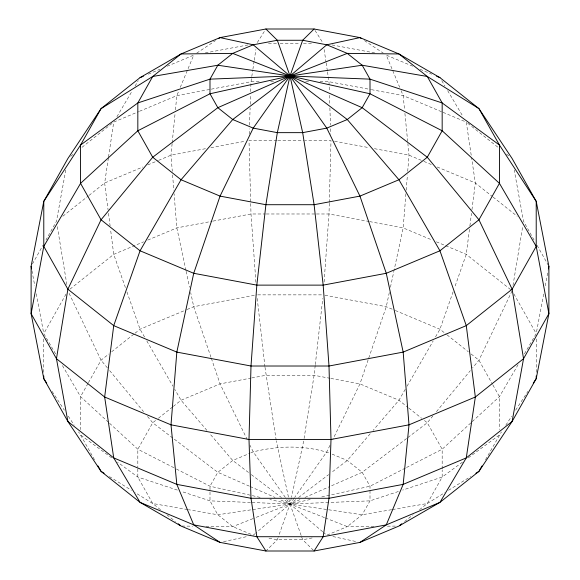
<?xml version="1.0" encoding="UTF-8"?>
<svg xmlns="http://www.w3.org/2000/svg" width="580" height="580" viewBox="0 0 580 580"><rect width="100%" height="100%" fill="white"/><g stroke="black" fill="none" stroke-linecap="round" stroke-linejoin="round"><path stroke-width="0.43" stroke-dasharray="2.9 2.17" d="M329.288 203.232L328.998 213.984L324.082 282.293M329.317 202.34L331.006 140.534L304.87 140.534M249.212 134.197L249.4 128.767M249.523 125.15L250.111 107.953M250.234 104.335L250.538 95.287M250.661 91.669L251.002 81.715L252.764 70.093M405.906 193.778L403.173 227.896L394.059 270.403M406.196 190.182L407.414 174.921M407.704 171.325L409.001 155.165L407.87 143.608M172.129 143.608L170.999 155.165L172.296 171.325M172.216 142.724L175.088 113.397M175.435 109.845L176.827 95.627L178.894 90.668M315.208 365.458L314.099 375.289L303.797 440.235M315.31 364.566L322.77 298.446M469.445 229.383L466.276 254.366L454.604 287.542M469.901 225.816L471.489 213.324M471.946 209.757L475.346 182.99L471.613 157.919M108.388 157.919L104.654 182.99L108.054 209.757M108.525 157.02L113.724 122.097L138.635 111.65M252.902 69.201L254.12 61.154M254.25 60.262L255.881 49.539M303.659 441.126L291.559 497.046M512.995 285.447L522.667 226.642M65.786 170.02L56.456 221.299L45.965 239.931M524.414 353.851L536.217 333.623L543.721 293.777M545.222 285.81L548.057 270.751M389.31 292.545L386.273 306.711L368.43 359.02M390.449 287.231L393.871 271.288M291.363 497.915L290 504.02L278.233 537.182M368.133 359.875L359.948 383.887L332.695 439.734M453.111 291.798L439.945 329.223L435.442 337.031M277.936 538.03L277.327 539.734L265.901 551M180.278 87.362L193.727 55.114L167.301 66.2M512.118 290.798L478.942 360.216L472.627 367.858M329.933 445.404L326.772 451.878L294.662 497.408M32.422 263.994L42.905 245.362M55.586 353.851L43.783 333.623L66.127 293.908M87.972 383.467L80.555 396.647L80.555 429.606M88.406 382.691L101.058 360.216L108.859 354.017M485.489 459.751L501.41 431.948M405.253 389.318L398.946 400.243L373.107 430.36M407.051 386.2L433.188 340.931M518.056 364.74L499.445 396.647L471.475 422.327M116.906 116.725L132.334 90.661M135.06 86.065L138.236 80.7M257.302 42.528L264.944 30.501M505.818 425.191L511.705 416.186M515.627 410.176L527.887 391.413M294.147 498.14L290 504.02L255.954 532.897M433.013 415.809L427.279 422.762L407.247 438.009M436.464 411.64L470.329 370.642M370.171 433.782L347.275 460.476L331.521 472.453M470.808 422.936L442.17 449.232L406.087 467.726M255.273 533.477L253.228 535.21L232.725 526.611L217.826 514.772L209.996 500.859L209.996 486.228L217.826 472.316L232.725 460.476L249.944 453.255M70.702 156.281L73.522 154.041M81.99 147.313L112.317 123.214M62.828 216.224L88.349 195.946M89.059 195.387L104.654 182.99L142.803 166.989M69.999 289.115L113.724 254.366L143.615 241.831M111.694 351.763L134.379 333.732M135.089 333.166L140.055 329.223L186.296 309.829M155.556 420.507L152.721 422.762L137.83 449.232L137.83 467.183M158.391 418.26L172.557 407M173.268 406.435L181.054 400.243L220.052 383.887L250.908 378.102M404.608 521.536L413.112 514.786M419.485 509.718L427.279 503.527L444.751 492.652M295.727 499.663L290 504.02L253.779 518.303M298.591 497.488L328.657 474.628M406.529 438.552L362.174 472.316L330.651 486.163M462.47 462.137L442.17 477.057L402.65 490.093M468.27 457.866L499.445 434.949L499.445 433.166M196.736 53.114L215.542 40.6M448.55 490.288L470.583 476.579M405.282 468.14L370.004 486.228L319.892 497.372M299.954 499.648L290 504.02L217.826 514.772L188.399 509.689M304.935 497.459L329.817 486.526M148.313 74.167L159.87 69.317M139.461 111.295L176.827 95.627L210.381 89.334M147.784 164.901L157.731 160.725M158.565 160.377L170.999 155.165L205.567 148.676M147.769 240.084L176.827 227.896L212.149 221.27M187.123 309.481L193.727 306.711L256.824 294.872M250.77 452.908L253.228 451.878C278.61 445.556 306.008 444.867 330.875 453.596M252.938 518.636L232.725 526.611L206.001 526.314M398.351 491.507L370.004 500.859L329.549 502.454M310.22 499.525L290 504.02L251.35 502.49M223.546 541.64L247.116 536.536M205.284 52.947L247.943 44.95M211.265 89.168L251.002 81.715L259.97 81.715M210.888 147.682L245.449 141.194M213.034 221.103L251.002 213.984L265.35 213.984M251.792 377.935L265.901 375.289L314.099 375.289L329.969 378.269M312.142 537.957L302.673 539.734L277.327 539.734L267.858 537.957M391.601 509.689L362.174 514.772L290 504.02L269.78 499.525M392.493 509.537L427.279 503.527L442.17 477.057L442.17 469.88M328.65 502.49L290 504.02L280.046 499.648M373.998 526.314L347.275 526.611L326.772 535.21L323.364 532.324M387.36 526.169L396.271 526.074M268.482 43.282L276.551 43.282M280.14 43.282L299.86 43.282M303.449 43.282L311.518 43.282M270.722 81.715L274.311 81.715M305.689 81.715L309.278 81.715M320.029 81.715L328.998 81.715L370.504 89.494M276.935 140.534L248.994 140.534L250.683 202.34M277.834 140.534L303.971 140.534M266.242 213.984L315.549 213.984M316.448 213.984L328.998 213.984L368.735 221.437M257.723 294.872L323.176 294.872M181.946 526.053L192.64 526.169M250.451 502.454L209.996 500.859L181.649 491.507M187.507 509.537L152.721 503.527L135.249 492.652M332.057 44.95L374.716 52.947M371.381 89.661L403.173 95.627L442.199 111.998M334.551 141.194L369.112 147.682M374.434 148.676L409.001 155.165L423.096 161.073M369.619 221.604L403.173 227.896L432.23 240.084M324.952 295.205L386.273 306.711L394.53 310.177M330.854 378.428L359.948 383.887L398.946 400.243L408.153 407.566M332.884 536.536L356.454 541.64M260.108 497.372L209.996 486.228L174.718 468.14M177.35 490.093L137.83 477.057L117.53 462.137M324.532 517.643L290 504.02L284.272 499.663M325.373 517.969L347.275 526.611L362.174 514.772L370.004 500.859L370.004 486.228L362.174 472.316L347.275 460.476L331.695 453.937M412.699 66.2L386.273 55.114L399.721 87.362M420.13 69.317L431.687 74.167M443.026 112.346L466.276 122.097L471.475 157.02M423.929 161.421L432.216 164.901M437.197 166.989L475.346 182.99L492.355 196.511M436.385 241.831L466.276 254.366L511.415 290.232M395.357 310.525L439.945 329.223L446.332 334.298M249.349 486.163L217.826 472.316L173.471 438.552M250.183 486.526L275.065 497.459M173.913 467.726L137.83 449.232L109.192 422.936M109.417 476.579L131.45 490.288M364.457 40.6L383.264 53.114M111.73 457.866L80.555 434.949L78.59 431.948M248.479 472.453L232.725 460.476L209.829 433.782M251.343 474.628L281.409 497.488M172.753 438.009L152.721 422.762L146.987 415.809M467.683 123.214L498.01 147.313M506.478 154.041L509.298 156.281M493.065 197.077L517.172 216.224M447.035 334.863L468.307 351.763M471.141 354.017L478.942 360.216L492.463 384.243M408.857 408.124L421.609 418.26M424.444 420.507L427.279 422.762L442.17 449.232L442.17 468.981M160.515 509.718L152.721 503.527L137.83 477.057L137.83 468.082M166.888 514.786L175.392 521.536M322.69 531.744L290 504.02L285.853 498.14M108.525 422.327L80.555 396.647L61.944 364.74M313.468 550.376L302.673 539.734L301.462 536.333M206.893 430.36L181.054 400.243L174.747 389.318M107.372 367.858L101.058 360.216L68.665 292.429M109.671 370.642L143.535 411.64M285.338 497.408L253.228 451.878L250.067 445.404M52.113 391.413L64.373 410.176M68.295 416.186L74.182 425.191M315.056 30.501L322.697 42.528M441.764 80.7L444.94 86.065M447.666 90.661L463.094 116.725M144.558 337.031L140.055 329.223L126.889 291.798M146.812 340.931L172.949 386.2M534.035 239.931L523.544 221.299L514.213 170.02M537.095 245.362L548.455 265.553M513.873 293.908L536.217 333.623M492.906 385.018L499.445 396.647L499.445 429.606M94.511 459.751L80.555 434.949L80.555 433.166M247.305 439.734L220.052 383.887L211.28 358.164M401.106 90.668L403.173 95.627L404.564 109.845M301.165 535.478L290 504.02L288.637 497.915M125.396 287.542L113.724 254.366L110.555 229.383M210.989 357.309L193.727 306.711L190.689 292.545M288.441 497.046L276.341 441.126M185.941 270.403L176.827 227.896L174.094 193.778M186.129 271.288L189.551 287.231M31.944 270.751L34.778 285.81M36.279 293.777L43.783 333.623M57.333 226.642L67.004 285.447M276.203 440.235L264.995 367.249M324.118 49.539L326.018 62.053M326.156 62.944L327.374 70.985M327.504 71.884L328.998 81.715L329.339 91.669M108.511 213.324L110.099 225.816M257.23 298.446L264.893 366.357M404.912 113.397L407.784 142.724M172.586 174.921L173.804 190.182M255.918 282.293L251.002 213.984L250.712 203.232M329.462 95.287L329.766 104.335M329.889 107.953L330.477 125.15M330.6 128.767L330.788 134.197M536.217 339.024L536.217 372.346M43.783 339.024L43.783 372.346"/><path stroke-width="0.87" d="M548.39 268.982L548.89 266.329L536.217 201.347L512.118 158.521L478.942 108.619L439.945 77.633L398.946 53.955L359.948 37.599L314.099 29L265.901 29L220.052 37.599L181.054 53.955L140.055 77.633L101.058 108.619L67.882 158.521L43.783 201.347L31.11 266.329L31.11 313.671L43.783 378.653L67.882 421.479L101.058 471.38L140.055 502.367L181.054 526.046L220.052 542.401L265.901 551L314.099 551L359.948 542.401L398.946 526.046L439.945 502.367L478.942 471.38L512.118 421.479L536.217 378.653L548.89 313.671L548.89 266.329M481.995 465.95L478.942 471.38L475.904 473.273M314.099 551L323.176 536.717L328.998 498.285L331.006 439.466L328.998 366.016L323.176 285.128L314.099 204.711L302.673 132.646L290 75.98L277.327 40.267L265.901 29M533.274 383.155L536.217 378.653L536.217 375.949M314.099 29L302.673 40.267L290 75.98L277.327 132.646L265.901 204.711L256.824 285.128L251.002 366.016L248.994 439.466L251.002 498.285L256.824 536.717L265.901 551M399.649 525.48L401.773 523.791M218.551 38.599L220.052 37.599L253.228 44.791L277.327 40.267L302.673 40.267L326.772 44.791L347.275 53.389L362.174 65.228L370.004 79.141L370.004 93.772L362.174 107.684L347.275 119.524L326.772 128.122L302.673 132.646L277.327 132.646L253.228 128.122L232.725 119.524L217.826 107.684L209.996 93.772L209.996 79.141L217.826 65.228L232.725 53.389L253.228 44.791L290 75.98L347.275 119.524L398.946 179.756L439.945 250.777L466.276 325.634L475.346 397.01L466.276 457.903L439.945 502.367L386.273 524.885L359.948 542.401M140.055 77.633L143.354 76.248M436.646 76.248L439.945 77.633M104.096 473.273L101.058 471.38L98.005 465.95M361.449 38.599L359.948 37.599L326.772 44.791L290 75.98L232.725 119.524L181.054 179.756L140.055 250.777L113.724 325.634L104.654 397.01L113.724 457.903L140.055 502.367L193.727 524.885L220.052 542.401M178.227 523.791L180.351 525.48M46.726 383.155L43.783 378.653L43.783 375.949M31.11 266.329L31.61 268.982M176.827 352.103L170.999 424.836L176.827 484.373L193.727 524.885L256.824 536.717L323.176 536.717L386.273 524.885L403.173 484.373L409.001 424.836L403.173 352.103L386.273 273.289L359.948 196.112L326.772 128.122L290 75.98L232.725 53.389L181.054 53.955L152.721 76.473L101.058 108.619L80.555 145.051L43.783 201.347L43.783 246.377L31.11 313.671L56.456 358.701L67.882 421.479L113.724 457.903L176.827 484.373L251.002 498.285L328.998 498.285L403.173 484.373L466.276 457.903L512.118 421.479L523.544 358.701L548.89 313.671L536.217 246.377L536.217 201.347L499.445 145.051L478.942 108.619L427.279 76.473L398.946 53.955L347.275 53.389L290 75.98L217.826 107.684L152.721 157.238L101.058 219.784L67.882 289.202L56.456 358.701L104.654 397.01L170.999 424.836L248.994 439.466L331.006 439.466L409.001 424.836L475.346 397.01L523.544 358.701L512.118 289.202L478.942 219.784L427.279 157.238L362.174 107.684L290 75.98L217.826 65.228L152.721 76.473L137.83 102.943L80.555 145.051L80.555 183.352L101.058 219.784L140.055 250.777L193.727 273.289L256.824 285.128L323.176 285.128L386.273 273.289L439.945 250.777L478.942 219.784L499.445 183.352L499.445 145.051L442.17 102.943L370.004 79.141L290 75.98L209.996 79.141L137.83 102.943L137.83 130.768L152.721 157.238L181.054 179.756L220.052 196.112L265.901 204.711L314.099 204.711L359.948 196.112L398.946 179.756L427.279 157.238L442.17 130.768L442.17 102.943L427.279 76.473L362.174 65.228L290 75.98L209.996 93.772L137.83 130.768L80.555 183.352L43.783 246.377L67.882 289.202L113.724 325.634L176.827 352.103L251.002 366.016L328.998 366.016L403.173 352.103L466.276 325.634L512.118 289.202L536.217 246.377L499.445 183.352L442.17 130.768L370.004 93.772L290 75.98L253.228 128.122L220.052 196.112L193.727 273.289L176.827 352.103"/></g></svg>
